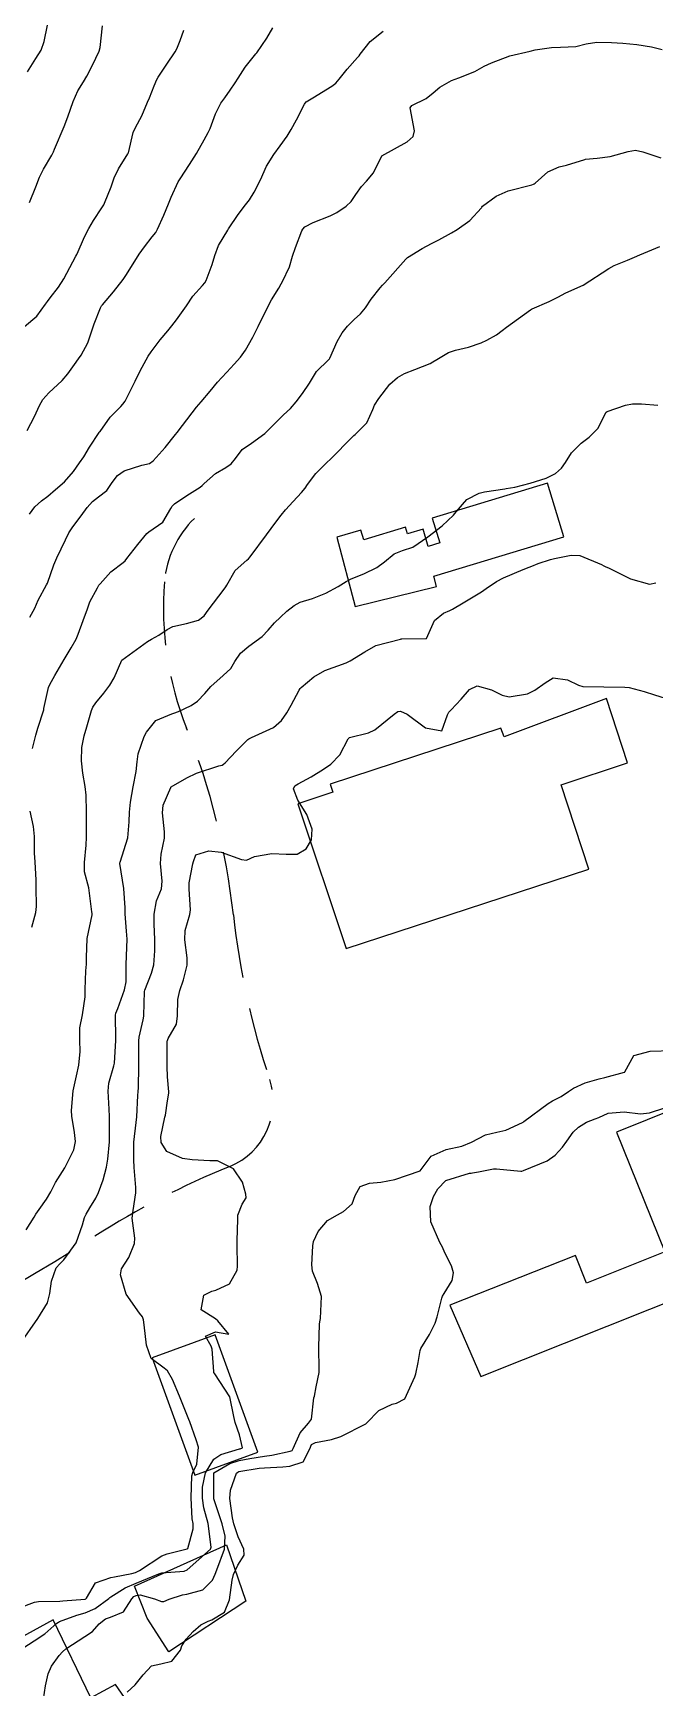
# Model space of a CAD drawing. Header units: metres. Extents: x 298520 to 308411, y 7433745 to 7450750.
# Drawn here: x 301635.6 to 301684.6, y 7442334.4 to 7442464.9 of the extents above; entities that cross this region are included whole.
import ezdxf

# ---------------------------------------------------------------- set-up
doc = ezdxf.new("R2010")
doc.units = ezdxf.units.M
doc.header["$LTSCALE"] = 10
doc.linetypes.add('DASHED', pattern=[0.75, 0.5, -0.25])
for name, color, linetype in [('Curvas de Nivel 1m', 11, 'Continuous'), ('Curvas de Nivel 5m', 15, 'Continuous'), ('Edificações', 30, 'Continuous'), ('Vias Secundárias', 230, 'DASHED')]:
    doc.layers.add(name, color=color, linetype=linetype)

msp = doc.modelspace()

# ---------------------------------------------------------------- linework, layer by layer
at = {"layer": 'Curvas de Nivel 1m', "flags": 128}
for points, elevation in [([(301635.18, 7442433.57), (301635.75, 7442434.67), (301636.14, 7442435.56), (301636.41, 7442436.03), (301636.88, 7442436.54), (301637.92, 7442437.53), (301638.37, 7442438.05), (301638.91, 7442438.77), (301639.22, 7442439.22), (301639.42, 7442439.52), (301639.95, 7442440.49), (301640.3, 7442441.51), (301640.46, 7442442), (301640.96, 7442443.25), (301641.04, 7442443.42), (301641.1, 7442443.5), (301641.97, 7442444.5), (301642.74, 7442445.48), (301642.84, 7442445.64), (301643, 7442445.89), (301644, 7442447.47), (301644.42, 7442448.06), (301645.03, 7442448.85), (301645.3, 7442449.19), (301645.45, 7442449.45), (301645.94, 7442450.56), (301646.3, 7442451.44), (301646.53, 7442451.98), (301647.08, 7442453.18), (301647.22, 7442453.43), (301647.97, 7442454.55), (301648.51, 7442455.41), (301649.12, 7442456.49), (301649.44, 7442457.08), (301649.59, 7442457.4), (301650, 7442458.54), (301650.44, 7442459.39), (301650.74, 7442459.81), (301651.17, 7442460.41), (301651.56, 7442460.99), (301651.8, 7442461.37), (301652.34, 7442462.22), (301653.2, 7442463.28), (301653.26, 7442463.36), (301654.05, 7442464.52), (301654.53, 7442465.34)], 724), ([(301635.19, 7442461.87), (301635.86, 7442462.9), (301636.26, 7442463.56), (301636.52, 7442464.25), (301636.77, 7442465.55)], 721), ([(301635.36, 7442451.57), (301635.84, 7442452.8), (301636.13, 7442453.56), (301636.46, 7442454.19), (301637.11, 7442455.3), (301637.2, 7442455.46), (301637.25, 7442455.55), (301637.33, 7442455.76), (301638.08, 7442457.54), (301638.37, 7442458.31), (301638.79, 7442459.53), (301639.17, 7442460.36), (301639.62, 7442461.08), (301639.87, 7442461.51), (301640.32, 7442462.38), (301640.84, 7442463.5), (301640.92, 7442463.79), (301641.11, 7442465.5)], 722), ([(301634.95, 7442441.79), (301635.93, 7442442.59), (301636.62, 7442443.55), (301636.76, 7442443.76), (301636.97, 7442444.04), (301637.63, 7442444.89), (301638.06, 7442445.53), (301639.01, 7442447.32), (301639.08, 7442447.46), (301639.1, 7442447.52), (301639.69, 7442448.86), (301640.04, 7442449.51), (301640.41, 7442450.14), (301641.06, 7442451.14), (301641.2, 7442451.36), (301641.26, 7442451.5), (301641.78, 7442452.79), (301642.03, 7442453.49), (301642.36, 7442454.22), (301643.11, 7442455.39), (301643.14, 7442455.44), (301643.16, 7442455.47), (301643.53, 7442457.07), (301643.7, 7442457.46), (301644.21, 7442458.4), (301644.65, 7442459.46), (301644.8, 7442459.82), (301645.18, 7442460.76), (301645.38, 7442461.25), (301645.5, 7442461.45), (301646.17, 7442462.47), (301646.82, 7442463.43), (301646.96, 7442463.68), (301647.22, 7442464.32), (301647.51, 7442465.15)], 723), ([(301635.39, 7442418.85), (301635.77, 7442419.56), (301636.04, 7442420.2), (301636.7, 7442421.42), (301636.76, 7442421.55), (301637.28, 7442422.99), (301637.52, 7442423.54), (301638.18, 7442424.96), (301638.46, 7442425.52), (301638.76, 7442425.99), (301639.42, 7442426.86), (301639.89, 7442427.51), (301640.31, 7442427.97), (301640.79, 7442428.34), (301641.44, 7442428.84), (301641.88, 7442429.49), (301642.28, 7442430.02), (301642.81, 7442430.39), (301644.2, 7442430.84), (301644.82, 7442430.98), (301645.09, 7442431.18), (301645.34, 7442431.44), (301646.04, 7442432.24), (301646.85, 7442433.26), (301646.99, 7442433.43), (301647.41, 7442433.98), (301648.52, 7442435.41), (301648.88, 7442435.85), (301649.59, 7442436.68), (301650.18, 7442437.39), (301650.51, 7442437.77), (301650.9, 7442438.18), (301651.49, 7442438.8), (301651.97, 7442439.37), (301652.37, 7442439.92), (301652.94, 7442440.93), (301653.16, 7442441.36), (301653.37, 7442441.78), (301654.13, 7442443.34), (301654.43, 7442443.88), (301654.99, 7442444.81), (301655.18, 7442445.14), (301655.29, 7442445.33), (301655.84, 7442446.49), (301656.09, 7442447.32), (301656.32, 7442448.02), (301656.82, 7442449.31), (301656.89, 7442449.46), (301657.05, 7442449.64), (301657.72, 7442449.97), (301659.06, 7442450.5), (301659.56, 7442450.77), (301660.31, 7442451.27), (301660.7, 7442451.63), (301661.07, 7442452.19), (301661.51, 7442452.82), (301661.92, 7442453.25), (301662.45, 7442453.89), (301663.11, 7442455.24), (301665.12, 7442456.35), (301665.58, 7442456.76), (301665.7, 7442457.2), (301665.35, 7442459.02), (301665.47, 7442459.21), (301666.6, 7442459.75), (301667.17, 7442460.21), (301667.69, 7442460.66), (301668.6, 7442461.17), (301669.19, 7442461.39), (301670.45, 7442461.88), (301671.19, 7442462.3), (301671.75, 7442462.58), (301673.2, 7442463.12), (301674.81, 7442463.5), (301675.21, 7442463.59), (301676.5, 7442463.79), (301677.21, 7442463.8), (301678.4, 7442463.86), (301679.22, 7442464.06), (301680.05, 7442464.2), (301681.22, 7442464.18), (301682.11, 7442464.12), (301683.22, 7442464.01), (301684.36, 7442463.84), (301685.21, 7442463.61)], 726), ([(301635.6, 7442408.51), (301635.86, 7442409.56), (301636.02, 7442410.1), (301636.47, 7442411.55), (301636.49, 7442411.65), (301636.59, 7442412.14), (301636.85, 7442413.3), (301636.95, 7442413.54), (301637.35, 7442414.27), (301638.09, 7442415.53), (301638.64, 7442416.45), (301639.03, 7442417.13), (301639.2, 7442417.51), (301639.59, 7442418.59), (301639.92, 7442419.51), (301640.11, 7442420.08), (301640.7, 7442421.18), (301640.83, 7442421.37), (301640.91, 7442421.5), (301641.77, 7442422.44), (301642.73, 7442423.18), (301642.9, 7442423.31), (301643.03, 7442423.48), (301643.88, 7442424.6), (301644.59, 7442425.45), (301644.75, 7442425.58), (301645.85, 7442426.35), (301646.49, 7442427.43), (301646.6, 7442427.61), (301646.78, 7442427.79), (301647.76, 7442428.44), (301648.8, 7442429.1), (301648.96, 7442429.24), (301649.11, 7442429.4), (301650, 7442430.2), (301650.82, 7442430.67), (301651.25, 7442430.94), (301651.58, 7442431.37), (301652.12, 7442432.07), (301652.84, 7442432.58), (301653.91, 7442433.34), (301654.37, 7442433.81), (301654.86, 7442434.32), (301655.38, 7442434.81), (301655.91, 7442435.32), (301656.36, 7442435.84), (301656.88, 7442436.49), (301657.41, 7442437.3), (301657.98, 7442438.22), (301658.92, 7442439.14), (301658.99, 7442439.22), (301659.02, 7442439.28), (301659.61, 7442440.6), (301660, 7442441.27), (301660.41, 7442441.8), (301660.95, 7442442.33), (301661.44, 7442442.78), (301661.83, 7442443.25), (301662.29, 7442443.93), (301662.99, 7442444.83), (301663.18, 7442445.04), (301663.36, 7442445.23), (301665.01, 7442447.09), (301665.07, 7442447.15), (301665.15, 7442447.21), (301666.3, 7442447.93), (301667.03, 7442448.32), (301667.61, 7442448.61), (301668.6, 7442449.17), (301669.05, 7442449.43), (301670.06, 7442450.14), (301670.97, 7442451.14), (301671.01, 7442451.19), (301671.06, 7442451.26), (301672.14, 7442452.06), (301673.08, 7442452.47), (301674.95, 7442452.96), (301675.08, 7442453.01), (301675.13, 7442453.04), (301675.19, 7442453.09), (301676.2, 7442453.98), (301677.1, 7442454.36), (301677.66, 7442454.51), (301679.11, 7442454.96), (301679.18, 7442454.98), (301680.09, 7442455.04), (301681.11, 7442455.18), (301682.54, 7442455.59), (301683.12, 7442455.69), (301683.69, 7442455.56), (301685.11, 7442455.08)], 727), ([(301635.09, 7442370.56), (301635.71, 7442371.55), (301635.86, 7442371.79), (301636.11, 7442372.15), (301636.7, 7442372.97), (301637.04, 7442373.54), (301637.41, 7442374.27), (301638.15, 7442375.45), (301638.2, 7442375.53), (301638.85, 7442376.85), (301638.99, 7442377.52), (301638.9, 7442378.23), (301638.68, 7442379.52), (301638.66, 7442379.97), (301638.79, 7442381.52), (301639.06, 7442382.7), (301639.23, 7442383.52), (301639.35, 7442384.6), (301639.31, 7442385.51), (301639.33, 7442386.47), (301639.53, 7442387.51), (301639.73, 7442388.92), (301639.75, 7442389.51), (301639.79, 7442390.96), (301639.84, 7442391.51), (301639.85, 7442392.01), (301639.89, 7442393.51), (301640.28, 7442395.39), (301640.28, 7442395.5), (301640.26, 7442395.63), (301640.04, 7442397.51), (301639.7, 7442398.77), (301639.68, 7442399.51), (301639.82, 7442400.87), (301639.84, 7442401.51), (301639.84, 7442402.14), (301639.85, 7442403.51), (301639.82, 7442404.83), (301639.75, 7442405.51), (301639.56, 7442406.55), (301639.44, 7442407.52), (301639.47, 7442408.59), (301639.66, 7442409.51), (301639.88, 7442410.2), (301640.23, 7442411.5), (301640.34, 7442411.75), (301640.59, 7442412.1), (301641.22, 7442412.87), (301641.68, 7442413.49), (301642.02, 7442414.08), (301642.63, 7442415.48), (301644.65, 7442416.93), (301644.97, 7442417.12), (301645.54, 7442417.44), (301646.2, 7442417.89), (301646.66, 7442418.12), (301647.72, 7442418.37), (301648.67, 7442418.62), (301649.11, 7442418.97), (301649.44, 7442419.4), (301650.7, 7442421.06), (301650.83, 7442421.25), (301650.9, 7442421.38), (301651.56, 7442422.53), (301652.49, 7442423.36), (301652.62, 7442423.47), (301652.74, 7442423.62), (301654.02, 7442425.34), (301654.76, 7442426.34), (301655.19, 7442426.91), (301655.52, 7442427.32), (301656.13, 7442427.97), (301656.79, 7442428.69), (301657.07, 7442429.04), (301657.25, 7442429.31), (301657.92, 7442430.19), (301658.82, 7442431.07), (301659.06, 7442431.29), (301660.84, 7442433.11), (301660.92, 7442433.18), (301661.02, 7442433.26), (301661.94, 7442434.17), (301662.41, 7442435.24), (301662.55, 7442435.57), (301662.88, 7442436.11), (301663.76, 7442437.23), (301664.36, 7442437.76), (301664.91, 7442438.08), (301665.72, 7442438.4), (301666.92, 7442438.86), (301667.13, 7442438.98), (301667.45, 7442439.18), (301668.38, 7442439.73), (301668.93, 7442439.92), (301669.94, 7442440.16), (301670.94, 7442440.5), (301671.38, 7442440.69), (301672.16, 7442441.13), (301672.6, 7442441.46), (301672.95, 7442441.73), (301674.83, 7442443.09), (301674.91, 7442443.15), (301674.96, 7442443.18), (301676.31, 7442443.74), (301676.98, 7442444.1), (301677.62, 7442444.43), (301678.99, 7442445.05), (301681.01, 7442446.34), (301681.44, 7442446.58), (301682.48, 7442447.01), (301682.85, 7442447.16), (301683.02, 7442447.24), (301683.44, 7442447.42), (301685.02, 7442448.08)], 728), ([(301634.63, 7442361.57), (301636.01, 7442363.55), (301636.78, 7442364.78), (301636.96, 7442365.54), (301637.08, 7442366.51), (301637.45, 7442367.54), (301637.74, 7442367.86), (301638.07, 7442368.17), (301639.04, 7442369.52), (301639.54, 7442370.95), (301639.7, 7442371.51), (301639.82, 7442371.79), (301640.11, 7442372.29), (301640.58, 7442373.05), (301640.79, 7442373.49), (301641.16, 7442374.48), (301641.42, 7442375.49), (301641.53, 7442376.11), (301641.67, 7442377.49), (301641.67, 7442378), (301641.65, 7442379.49), (301641.63, 7442380.06), (301641.54, 7442381.49), (301641.6, 7442382.11), (301642, 7442383.48), (301642.04, 7442383.69), (301642.15, 7442385.48), (301642.15, 7442385.6), (301642.12, 7442387.48), (301642.15, 7442387.64), (301642.31, 7442387.99), (301642.85, 7442389.47), (301642.97, 7442390.11), (301642.97, 7442391.47), (301643.03, 7442392.81), (301643.05, 7442393.47), (301643.01, 7442394.1), (301642.89, 7442395.47), (301642.88, 7442395.95), (301642.8, 7442397.47), (301642.48, 7442399.44), (301642.48, 7442399.48), (301642.49, 7442399.53), (301643.09, 7442401.47), (301643.22, 7442402.73), (301643.23, 7442403.47), (301643.3, 7442404.27), (301643.51, 7442405.47), (301643.76, 7442406.7), (301643.85, 7442407.46), (301643.92, 7442408.08), (301644.4, 7442409.45), (301644.57, 7442409.8), (301645.32, 7442410.7), (301646.58, 7442411.24), (301646.73, 7442411.28), (301647.09, 7442411.42), (301648.1, 7442411.9), (301648.6, 7442412.23), (301649.17, 7442412.83), (301649.65, 7442413.39), (301650.62, 7442414.25), (301651.21, 7442414.8), (301651.53, 7442415.37), (301651.98, 7442416.02), (301652.64, 7442416.56), (301653.69, 7442417.34), (301654.16, 7442417.84), (301654.67, 7442418.41), (301655.14, 7442418.86), (301655.64, 7442419.32), (301656.22, 7442419.78), (301656.69, 7442420.03), (301657.65, 7442420.34), (301658.7, 7442420.74), (301659.67, 7442421.28), (301660.3, 7442421.68), (301660.71, 7442421.89), (301661.7, 7442422.27), (301662.72, 7442422.78), (301663.32, 7442423.23), (301664.1, 7442423.85), (301664.74, 7442424.11), (301665.56, 7442424.38), (301666.75, 7442425.19), (301667.87, 7442426.07), (301668.77, 7442426.91), (301668.98, 7442427.17), (301669.82, 7442428.13), (301670.8, 7442428.63), (301671.2, 7442428.73), (301672.8, 7442428.99), (301672.91, 7442429.01), (301673.61, 7442429.11), (301674.81, 7442429.43), (301676.06, 7442429.83), (301676.81, 7442430.18), (301677.28, 7442430.6), (301677.58, 7442431.06), (301678.07, 7442431.82), (301678.84, 7442432.58), (301679.46, 7442433.04), (301680.15, 7442433.74), (301680.81, 7442435.02), (301680.87, 7442435.08), (301682.32, 7442435.57), (301682.88, 7442435.68), (301683.58, 7442435.69), (301684.88, 7442435.58)], 729), ([(301634.84, 7442337.56), (301635.71, 7442338.15), (301636.56, 7442338.69), (301637.52, 7442339.53), (301637.63, 7442339.62), (301637.73, 7442339.67), (301639.08, 7442340.17), (301639.74, 7442340.35), (301640.54, 7442340.7), (301641.6, 7442341.48), (301641.68, 7442341.55), (301641.75, 7442341.61), (301642.9, 7442342.33), (301643.77, 7442342.69), (301645.54, 7442343.43), (301645.77, 7442343.51), (301647.55, 7442343.64), (301647.78, 7442343.73), (301649.61, 7442345.38), (301649.66, 7442345.52), (301649.43, 7442347.39), (301649.09, 7442348.64), (301648.98, 7442349.39), (301648.99, 7442350.26), (301649.22, 7442351.39), (301649.88, 7442352.47), (301650.42, 7442352.84), (301651.89, 7442353.28), (301651.96, 7442353.29), (301652.15, 7442353.36), (301651.9, 7442354.39), (301651.56, 7442355.36), (301651.46, 7442355.82), (301651.14, 7442357.37), (301649.96, 7442359.2), (301649.89, 7442359.31), (301649.87, 7442359.38), (301649.74, 7442361.14), (301649.67, 7442361.38), (301649.23, 7442362.16), (301650, 7442362.51), (301651.05, 7442362.32), (301650.19, 7442363.38), (301650.01, 7442363.52), (301648.88, 7442364.25), (301649.1, 7442365.39), (301649.71, 7442365.71), (301650.04, 7442365.78), (301651.12, 7442366.3), (301651.71, 7442367.36), (301651.75, 7442367.68), (301651.71, 7442369.36), (301651.73, 7442369.72), (301651.76, 7442371.36), (301651.77, 7442371.7), (301652.12, 7442372.56), (301652.42, 7442373.07), (301652.4, 7442373.36), (301652.14, 7442374.32), (301651.44, 7442375.37), (301650.16, 7442375.98), (301649.56, 7442375.99), (301648.16, 7442376.06), (301647.41, 7442376.18), (301646.17, 7442376.72), (301645.72, 7442377.43), (301645.71, 7442377.91), (301646.03, 7442379.43), (301646.06, 7442379.58), (301646.22, 7442380.73), (301646.34, 7442381.32), (301646.34, 7442381.43), (301646.24, 7442382.62), (301646.21, 7442383.43), (301646.2, 7442383.48), (301646.21, 7442385.43), (301646.22, 7442385.49), (301646.28, 7442385.63), (301646.95, 7442386.77), (301647.02, 7442387.42), (301647.04, 7442388.7), (301647.21, 7442389.42), (301647.5, 7442390.25), (301647.78, 7442391.42), (301647.77, 7442392), (301647.6, 7442393.42), (301647.63, 7442394.16), (301647.99, 7442395.41), (301648.04, 7442395.77), (301647.94, 7442397.41), (301647.94, 7442397.9), (301648.22, 7442399.41), (301648.27, 7442399.59), (301648.45, 7442400.13), (301649.49, 7442400.44), (301650.45, 7442400.33), (301652.07, 7442399.74), (301652.45, 7442399.71), (301653.08, 7442399.98), (301654.45, 7442400.22), (301655.59, 7442400.18), (301656.45, 7442400.17), (301657.16, 7442400.6), (301657.58, 7442401.3), (301657.63, 7442402.15), (301657.2, 7442403.3), (301656.5, 7442404.44), (301656.15, 7442405.31), (301656.26, 7442405.57), (301656.52, 7442405.73), (301657.56, 7442406.26), (301658.53, 7442406.87), (301659.1, 7442407.28), (301659.81, 7442408.01), (301660.47, 7442409.26), (301660.56, 7442409.36), (301662.08, 7442409.74), (301662.57, 7442409.97), (301664.1, 7442411.22), (301664.38, 7442411.42), (301664.59, 7442411.45), (301665.12, 7442411.2), (301666.57, 7442410.12), (301667.85, 7442409.9), (301668.3, 7442411.17), (301668.4, 7442411.36), (301668.59, 7442411.54), (301669.37, 7442412.39), (301670.02, 7442413.15), (301670.62, 7442413.45), (301671.77, 7442413.13), (301672.61, 7442412.72), (301673.15, 7442412.57), (301674.6, 7442412.81), (301675.18, 7442413.09), (301676, 7442413.69), (301676.62, 7442414.08), (301677.74, 7442413.93), (301678.61, 7442413.5), (301678.97, 7442413.4), (301680.61, 7442413.36), (301682.28, 7442413.34), (301682.61, 7442413.3), (301683.8, 7442412.99), (301684.6, 7442412.73), (301685.95, 7442412.31)], 731), ([(301635.53, 7442394.41), (301635.84, 7442395.56), (301635.9, 7442396.05), (301635.89, 7442397.56), (301635.87, 7442398.12), (301635.79, 7442399.56), (301635.75, 7442400.25), (301635.76, 7442401.56), (301635.68, 7442402.35), (301635.41, 7442403.56)], 727), ([(301636.46, 7442333.54), (301636.61, 7442334.6), (301636.83, 7442335.54), (301637.08, 7442336.14), (301637.69, 7442336.97), (301637.96, 7442337.27), (301638.21, 7442337.52), (301639.71, 7442338.48), (301640.33, 7442338.88), (301640.84, 7442339.49), (301641.34, 7442339.87), (301641.73, 7442340.01), (301642.77, 7442340.43), (301643.42, 7442341.46), (301643.58, 7442341.63), (301643.76, 7442341.71), (301644.07, 7442341.77), (301645.21, 7442341.44), (301645.75, 7442341.23), (301645.93, 7442341.25), (301646.35, 7442341.42), (301647.41, 7442341.76), (301647.76, 7442341.82), (301649, 7442342.16), (301649.77, 7442342.92), (301649.98, 7442343.39), (301650.12, 7442343.73), (301650.72, 7442345.37), (301650.78, 7442346.4), (301650.54, 7442347.37), (301649.89, 7442349.33), (301649.88, 7442349.38), (301649.87, 7442350.93), (301649.87, 7442351.38), (301651.13, 7442352.11), (301651.88, 7442352.37), (301652.71, 7442352.52), (301653.88, 7442352.69), (301654.44, 7442352.77), (301655.89, 7442353.1), (301656.04, 7442353.16), (301656.12, 7442353.31), (301656.67, 7442354.54), (301657.35, 7442355.3), (301657.58, 7442355.63), (301657.77, 7442357.29), (301657.8, 7442357.43), (301657.95, 7442358.18), (301658.17, 7442359.29), (301658.18, 7442359.51), (301658.16, 7442361.29), (301658.2, 7442363.1), (301658.22, 7442363.29), (301658.28, 7442363.55), (301658.37, 7442365.28), (301658.05, 7442366.31), (301657.65, 7442367.29), (301657.59, 7442367.78), (301657.67, 7442369.29), (301657.74, 7442369.64), (301658.09, 7442370.41), (301658.85, 7442371.28), (301659.63, 7442371.74), (301660.11, 7442371.99), (301660.79, 7442372.59), (301661.03, 7442373.25), (301661.42, 7442373.97), (301662.14, 7442374.24), (301663.05, 7442374.32), (301664.15, 7442374.51), (301666.15, 7442375.19), (301667, 7442376.35), (301668.18, 7442376.87), (301669.42, 7442377.15), (301670.18, 7442377.47), (301671.28, 7442378.04), (301672.19, 7442378.25), (301672.89, 7442378.42), (301674.2, 7442379.02), (301674.25, 7442379.05), (301674.3, 7442379.1), (301676.22, 7442380.52), (301676.57, 7442380.71), (301677.26, 7442381.06), (301677.83, 7442381.45), (301678.23, 7442381.71), (301679.14, 7442382.14), (301680.24, 7442382.46), (301680.69, 7442382.57), (301682.25, 7442382.98), (301682.27, 7442382.98), (301682.28, 7442383), (301682.97, 7442384.29), (301684.27, 7442384.64), (301686.02, 7442384.7)], 732), ([(301643.04, 7442334.09), (301643.67, 7442334.67), (301644.3, 7442335.45), (301644.96, 7442336.16), (301645.69, 7442336.32), (301646.57, 7442336.54), (301647.24, 7442337.41), (301647.37, 7442337.75), (301647.71, 7442338.28), (301648.26, 7442338.87), (301648.86, 7442339.4), (301649.42, 7442339.7), (301649.73, 7442339.8), (301650.72, 7442340.4), (301651.11, 7442341.37), (301651.33, 7442342.93), (301651.44, 7442343.36), (301651.78, 7442344.11), (301652.26, 7442344.89), (301652.24, 7442345.36), (301651.81, 7442346.35), (301651.46, 7442347.36), (301651.34, 7442347.85), (301651.15, 7442349.37), (301651.2, 7442350.02), (301651.67, 7442351.36), (301651.77, 7442351.45), (301651.86, 7442351.48), (301653.46, 7442351.75), (301653.87, 7442351.79), (301655.32, 7442351.87), (301655.87, 7442351.91), (301656.93, 7442352.25), (301657.45, 7442353.29), (301657.58, 7442353.61), (301657.9, 7442353.79), (301659.16, 7442354.02), (301659.9, 7442354.25), (301661.85, 7442355.24), (301661.89, 7442355.27), (301661.91, 7442355.31), (301662.87, 7442356.29), (301663.94, 7442356.8), (301664.27, 7442356.88), (301664.94, 7442357.21), (301665.73, 7442358.96), (301665.79, 7442359.19), (301665.97, 7442360.1), (301666.13, 7442361.04), (301666.19, 7442361.19), (301666.88, 7442362.3), (301667.32, 7442363.18), (301667.49, 7442363.7), (301667.84, 7442365.17), (301667.89, 7442365.31), (301668.04, 7442365.54), (301668.66, 7442366.55), (301668.77, 7442367.16), (301668.62, 7442367.71), (301668.08, 7442368.74), (301667.91, 7442369.17), (301667.7, 7442369.56), (301666.97, 7442371.18), (301666.92, 7442372.38), (301667.18, 7442373.18), (301667.53, 7442373.79), (301668.15, 7442374.43), (301670.02, 7442375.01), (301670.15, 7442375.02), (301670.26, 7442375.03), (301670.73, 7442375.13), (301671.93, 7442375.35), (301672.16, 7442375.36), (301674.08, 7442375.17), (301674.15, 7442375.18), (301674.29, 7442375.23), (301676.16, 7442375.99), (301676.79, 7442376.44), (301677.35, 7442377.06), (301677.69, 7442377.55), (301678.19, 7442378.24), (301678.61, 7442378.64), (301679.24, 7442379.04), (301679.94, 7442379.3), (301680.21, 7442379.41), (301680.95, 7442379.76), (301682.21, 7442379.86), (301683.5, 7442379.7), (301684.21, 7442379.78), (301685.42, 7442380.17)], 733)]:
    msp.add_lwpolyline(points, dxfattribs=dict(at, elevation=elevation))
at = {"layer": 'Curvas de Nivel 5m', "flags": 128}
for points, elevation in [([(301635.36, 7442426.97), (301635.77, 7442427.56), (301636.31, 7442428.03), (301636.79, 7442428.41), (301637.4, 7442428.93), (301638.1, 7442429.53), (301638.81, 7442430.34), (301639.3, 7442431.04), (301639.63, 7442431.51), (301640.08, 7442432.26), (301640.85, 7442433.42), (301640.88, 7442433.47), (301640.91, 7442433.5), (301641.72, 7442434.64), (301642.55, 7442435.48), (301642.71, 7442435.65), (301642.88, 7442435.9), (301643.68, 7442437.47), (301644.08, 7442438.29), (301644.7, 7442439.45), (301644.93, 7442439.78), (301645.66, 7442440.72), (301646.25, 7442441.44), (301646.56, 7442441.82), (301646.95, 7442442.3), (301647.72, 7442443.42), (301648.22, 7442444.16), (301648.99, 7442445.02), (301649.17, 7442445.22), (301649.28, 7442445.4), (301649.74, 7442446.66), (301649.96, 7442447.39), (301650.26, 7442448.16), (301650.98, 7442449.38), (301651.01, 7442449.42), (301651.04, 7442449.49), (301651.8, 7442450.62), (301652.38, 7442451.37), (301652.68, 7442451.76), (301653.07, 7442452.36), (301653.55, 7442453.35), (301654.04, 7442454.41), (301654.62, 7442455.34), (301655.12, 7442456.03), (301655.65, 7442456.8), (301655.97, 7442457.32), (301656.39, 7442458.07), (301657.03, 7442459.31), (301657.08, 7442459.4), (301657.16, 7442459.5), (301657.67, 7442459.81), (301659.18, 7442460.72), (301659.49, 7442460.96), (301659.75, 7442461.27), (301660.39, 7442462.07), (301661.2, 7442462.99), (301661.33, 7442463.13), (301661.42, 7442463.26), (301662.21, 7442464.26), (301663.23, 7442465.08)], 725), ([(301634.57, 7442340.74), (301635.75, 7442341.19), (301636.06, 7442341.23), (301637.75, 7442341.28), (301637.99, 7442341.29), (301639.75, 7442341.43), (301639.8, 7442341.45), (301639.85, 7442341.5), (301640.56, 7442342.7), (301641.77, 7442343.14), (301642.06, 7442343.19), (301643.41, 7442343.46), (301643.7, 7442343.54), (301643.77, 7442343.56), (301644.01, 7442343.69), (301645.79, 7442344.83), (301646.21, 7442345), (301647.79, 7442345.39), (301647.82, 7442345.41), (301648.25, 7442346.97), (301648.24, 7442347.4), (301648.18, 7442347.76), (301648.09, 7442349.41), (301648.14, 7442351.14), (301648.22, 7442351.4), (301648.55, 7442352.07), (301648.67, 7442353.4), (301648.5, 7442354), (301647.99, 7442355.41), (301647.92, 7442355.6), (301647.18, 7442357.42), (301646.63, 7442358.75), (301646.23, 7442359.43), (301645.97, 7442359.64), (301644.93, 7442360.41), (301644.57, 7442361.45), (301644.4, 7442363.06), (301644.35, 7442363.45), (301644.25, 7442363.69), (301644.02, 7442363.98), (301642.98, 7442365.47), (301642.52, 7442367.01), (301642.61, 7442367.47), (301643.17, 7442368.37), (301643.64, 7442369.46), (301643.66, 7442369.9), (301643.45, 7442371.47), (301643.51, 7442372.06), (301643.72, 7442373.46), (301643.73, 7442373.88), (301643.61, 7442375.47), (301643.57, 7442376.06), (301643.57, 7442377.46), (301643.75, 7442379.01), (301643.8, 7442379.46), (301643.9, 7442381.14), (301643.92, 7442381.45), (301643.93, 7442381.75), (301643.96, 7442383.45), (301643.98, 7442385.16), (301643.98, 7442385.45), (301644, 7442385.73), (301644.3, 7442387.12), (301644.36, 7442387.39), (301644.37, 7442387.45), (301644.42, 7442389.35), (301644.44, 7442389.45), (301644.98, 7442390.8), (301645.16, 7442391.44), (301645.24, 7442392.56), (301645.23, 7442393.44), (301645.18, 7442394.65), (301645.18, 7442395.44), (301645.36, 7442396.48), (301645.75, 7442397.44), (301645.82, 7442398.04), (301645.67, 7442399.44), (301645.73, 7442400.16), (301645.98, 7442401.43), (301645.99, 7442401.92), (301645.84, 7442403.44), (301645.9, 7442404.03), (301646.48, 7442405.43), (301646.49, 7442405.45), (301646.51, 7442405.47), (301647.74, 7442406.2), (301648.52, 7442406.57), (301650.28, 7442407.14), (301650.53, 7442407.2), (301650.65, 7442407.26), (301650.76, 7442407.38), (301651.63, 7442408.29), (301652.56, 7442409.22), (301652.65, 7442409.27), (301652.85, 7442409.36), (301654.57, 7442410.16), (301655.2, 7442410.7), (301655.64, 7442411.32), (301655.98, 7442411.92), (301656.61, 7442413.1), (301656.69, 7442413.23), (301656.76, 7442413.31), (301657.77, 7442414.15), (301658.63, 7442414.65), (301660.3, 7442415.27), (301660.63, 7442415.41), (301661.77, 7442416.12), (301662.65, 7442416.63), (301664.58, 7442417.13), (301664.65, 7442417.16), (301664.7, 7442417.16), (301666.65, 7442417.19), (301667.26, 7442418.6), (301667.97, 7442419.18), (301668.47, 7442419.39), (301668.69, 7442419.5), (301669.54, 7442420), (301670.7, 7442420.69), (301670.98, 7442420.86), (301671.35, 7442421.13), (301672.15, 7442421.68), (301672.71, 7442421.96), (301674.26, 7442422.63), (301674.72, 7442422.81), (301674.93, 7442422.87), (301675.44, 7442423.08), (301676.4, 7442423.4), (301676.73, 7442423.48), (301678.05, 7442423.74), (301678.73, 7442423.72), (301680.43, 7442423.02), (301680.61, 7442422.91), (301680.72, 7442422.85), (301681.03, 7442422.71), (301682.71, 7442421.87), (301684.22, 7442421.47), (301684.71, 7442421.56)], 730)]:
    msp.add_lwpolyline(points, dxfattribs=dict(at, elevation=elevation))
at = {"layer": 'Edificações'}
for points in [[(301659.56, 7442425.16), (301661.02, 7442419.71), (301667.42, 7442421.29), (301667.22, 7442422.08), (301677.47, 7442425.19), (301676.18, 7442429.42), (301667.09, 7442426.67), (301667.7, 7442424.72), (301666.78, 7442424.44), (301666.37, 7442425.79), (301665.14, 7442425.42), (301664.98, 7442425.95), (301661.7, 7442424.96), (301661.47, 7442425.73)], [(301660.31, 7442392.72), (301679.44, 7442398.99), (301677.26, 7442405.65), (301682.48, 7442407.36), (301680.82, 7442412.44), (301672.75, 7442409.43), (301672.5, 7442410.1), (301659.06, 7442405.69), (301659.27, 7442405.05), (301656.51, 7442404.15)], [(301668.48, 7442364.6), (301670.91, 7442358.97), (301694.2, 7442368.26), (301688.99, 7442381.21), (301681.62, 7442378.25), (301685.42, 7442368.82), (301679.24, 7442366.34), (301678.37, 7442368.52)], [(301645.01, 7442360.46), (301648.39, 7442351.2), (301653.36, 7442353.02), (301649.98, 7442362.28)], [(301643.63, 7442342.44), (301650.87, 7442345.71), (301652.4, 7442341.26), (301646.34, 7442337.27), (301644.62, 7442339.92)]]:
    msp.add_lwpolyline(points, close=True, dxfattribs=at)
msp.add_lwpolyline([(301646.45, 7442328.47), (301642.13, 7442334.7), (301640.18, 7442333.64), (301637.21, 7442339.79), (301623.01, 7442331.98)], dxfattribs=at)
at = {"layer": 'Vias Secundárias'}
for points in [[(301465.55, 7442973.32, 0), (301478.59, 7442967.28, -0.011668)], [(301588.61, 7442347.93), (301598.97, 7442350.84, 0.031259), (301614.13, 7442356.15, 0.042729), (301640.51, 7442370.04, -0.045944), (301651.13, 7442375.55, 0.395834), (301654.28, 7442382.4, -0.053554), (301651.42, 7442395.4, 0.068154), (301647.73, 7442410.11, -0.116463), (301645.99, 7442421.65, -0.181654), (301648.35, 7442426.65, 22.247546)]]:
    msp.add_lwpolyline(points, format="xyb", dxfattribs=at)

doc.saveas('drawing.dxf')
